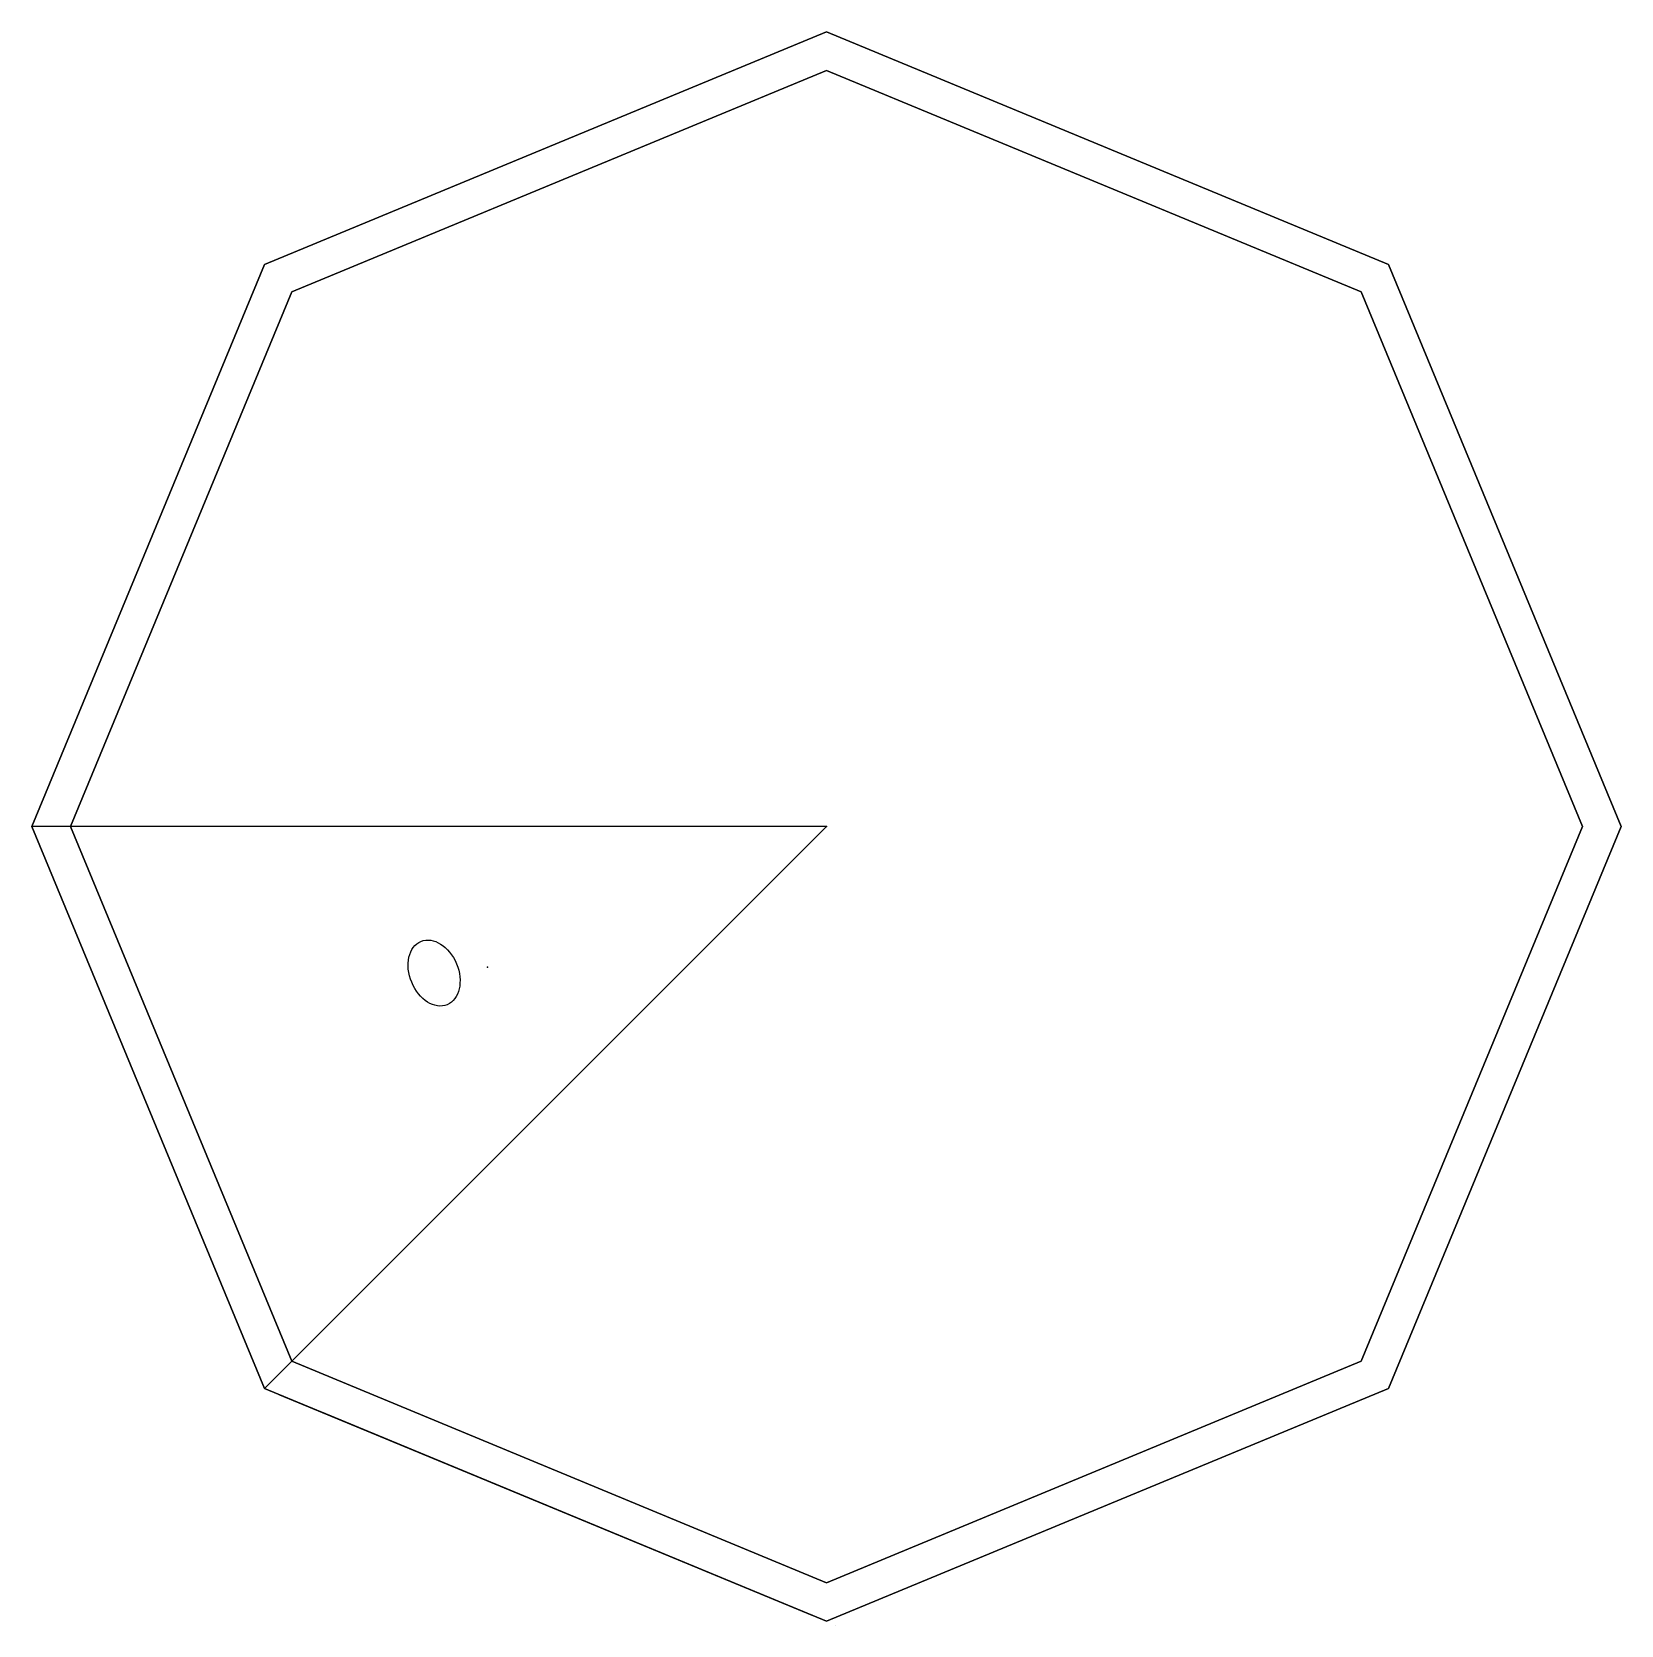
# Model space of a CAD drawing. Header units: millimetres. Extents: x -95 to 95, y -95 to 95.
import ezdxf

# ---------------------------------------------------------------- set-up
doc = ezdxf.new("R2010")
doc.units = ezdxf.units.MM
doc.header["$MEASUREMENT"] = 0
for name, color, linetype in [('modelo3D v4_Sketch1', 7, 'Continuous'), ('modelo3D v4_Sketch3', 7, 'Continuous'), ('modelo3D v4_Sketch4', 7, 'Continuous'), ('modelo3D v4_Sketch5', 7, 'Continuous'), ('modelo3D v4_Sketch6', 7, 'Continuous')]:
    doc.layers.add(name, color=color, linetype=linetype)

msp = doc.modelspace()

# ---------------------------------------------------------------- linework, layer by layer
at = {"layer": 'modelo3D v4_Sketch1'}
for p, q in [((0, 95), (-67.18, 67.18)), ((67.18, 67.18), (0, 95)), ((-67.18, 67.18), (-95, 0)), ((95, 0), (67.18, 67.18)), ((-95, 0), (-67.18, -67.18)), ((67.18, -67.18), (95, 0)), ((-67.18, -67.18), (0, -95)), ((0, -95), (67.18, -67.18))]:
    msp.add_line(p, q, dxfattribs=at)
msp.add_point((0, 0), dxfattribs=at)
msp.add_point((0, 0), dxfattribs=at)
at = {"layer": 'modelo3D v4_Sketch3'}
for p, q in [((0, 95), (-67.18, 67.18)), ((67.18, 67.18), (0, 95)), ((0, 90.4), (-63.92, 63.92)), ((63.92, 63.92), (0, 90.4)), ((-67.18, 67.18), (-95, 0)), ((95, 0), (67.18, 67.18)), ((-63.92, 63.92), (-90.4, 0)), ((90.4, 0), (63.92, 63.92)), ((-95, 0), (-67.18, -67.18)), ((-90.4, 0), (-63.92, -63.92)), ((67.18, -67.18), (95, 0)), ((63.92, -63.92), (90.4, 0)), ((-63.92, -63.92), (0, -90.4)), ((0, -90.4), (63.92, -63.92)), ((-67.18, -67.18), (0, -95)), ((0, -95), (67.18, -67.18))]:
    msp.add_line(p, q, dxfattribs=at)
msp.add_point((0, 0), dxfattribs=at)
msp.add_point((0, 0), dxfattribs=at)
at = {"layer": 'modelo3D v4_Sketch4'}
for p, q in [((-67.18, 67.18, -60), (0, 95, -60)), ((0, 95, -60), (67.18, 67.18, -60)), ((-63.92, 63.92, -60), (0, 90.4, -60)), ((0, 90.4, -60), (63.92, 63.92, -60)), ((-95, 0, -60), (-67.18, 67.18, -60)), ((67.18, 67.18, -60), (95, 0, -60)), ((-90.4, 0, -60), (-63.92, 63.92, -60)), ((63.92, 63.92, -60), (90.4, 0, -60)), ((-67.18, -67.18, -60), (-95, 0, -60)), ((-63.92, -63.92, -60), (-90.4, 0, -60)), ((95, 0, -60), (67.18, -67.18, -60)), ((90.4, 0, -60), (63.92, -63.92, -60)), ((0, -90.4, -60), (-63.92, -63.92, -60)), ((63.92, -63.92, -60), (0, -90.4, -60)), ((0, -95, -60), (-67.18, -67.18, -60)), ((67.18, -67.18, -60), (0, -95, -60))]:
    msp.add_line(p, q, dxfattribs=at)
msp.add_point((0, 0, -60), dxfattribs=at)
msp.add_point((0, 0, -60), dxfattribs=at)
at = {"layer": 'modelo3D v4_Sketch5'}
for p, q in [((0, 0, 87.77), (-95, 0)), ((-67.18, -67.18), (0, 0, 87.77)), ((-95, 0), (-67.18, -67.18))]:
    msp.add_line(p, q, dxfattribs=at)
at = {"layer": 'modelo3D v4_Sketch5', "extrusion": (-0.653281, -0.270598, 0.707107)}
msp.add_circle((-1.78, -8.71, 62.06), 4.1, dxfattribs=at)
at = {"layer": 'modelo3D v4_Sketch5'}
msp.add_point((-40.54, -16.79, 43.88), dxfattribs=at)
at = {"layer": 'modelo3D v4_Sketch6'}
for p, q in [((0, -95), (-67.18, -67.18)), ((-67.18, -67.18), (-67.18, -67.18, -60)), ((-67.18, -67.18, -60), (0, -95, -60)), ((-65.41, -67.91), (-65.41, -67.91, -60)), ((-65.41, -67.91, -60), (-1.76, -94.27, -60)), ((-65.29, -67.96), (-65.41, -67.91)), ((-8.04, -91.67), (-65.29, -67.96)), ((-60.34, -70.01, -51.5), (-60.34, -70.01, -8.5)), ((-4.63, -93.08, -51.5), (-60.34, -70.01, -51.5)), ((-60.34, -70.01, -8.5), (-4.63, -93.08, -8.5)), ((-1.76, -94.27), (-8.04, -91.67)), ((-4.63, -93.08, -8.5), (-4.63, -93.08, -51.5)), ((-1.76, -94.27, -60), (-1.76, -94.27)), ((0, -95, -60), (0, -95)), ((1.1, -95.46), (1.1, -95.46, -60))]:
    msp.add_line(p, q, dxfattribs=at)
msp.add_point((-33.59, -81.09), dxfattribs=at)

doc.saveas('drawing.dxf')
